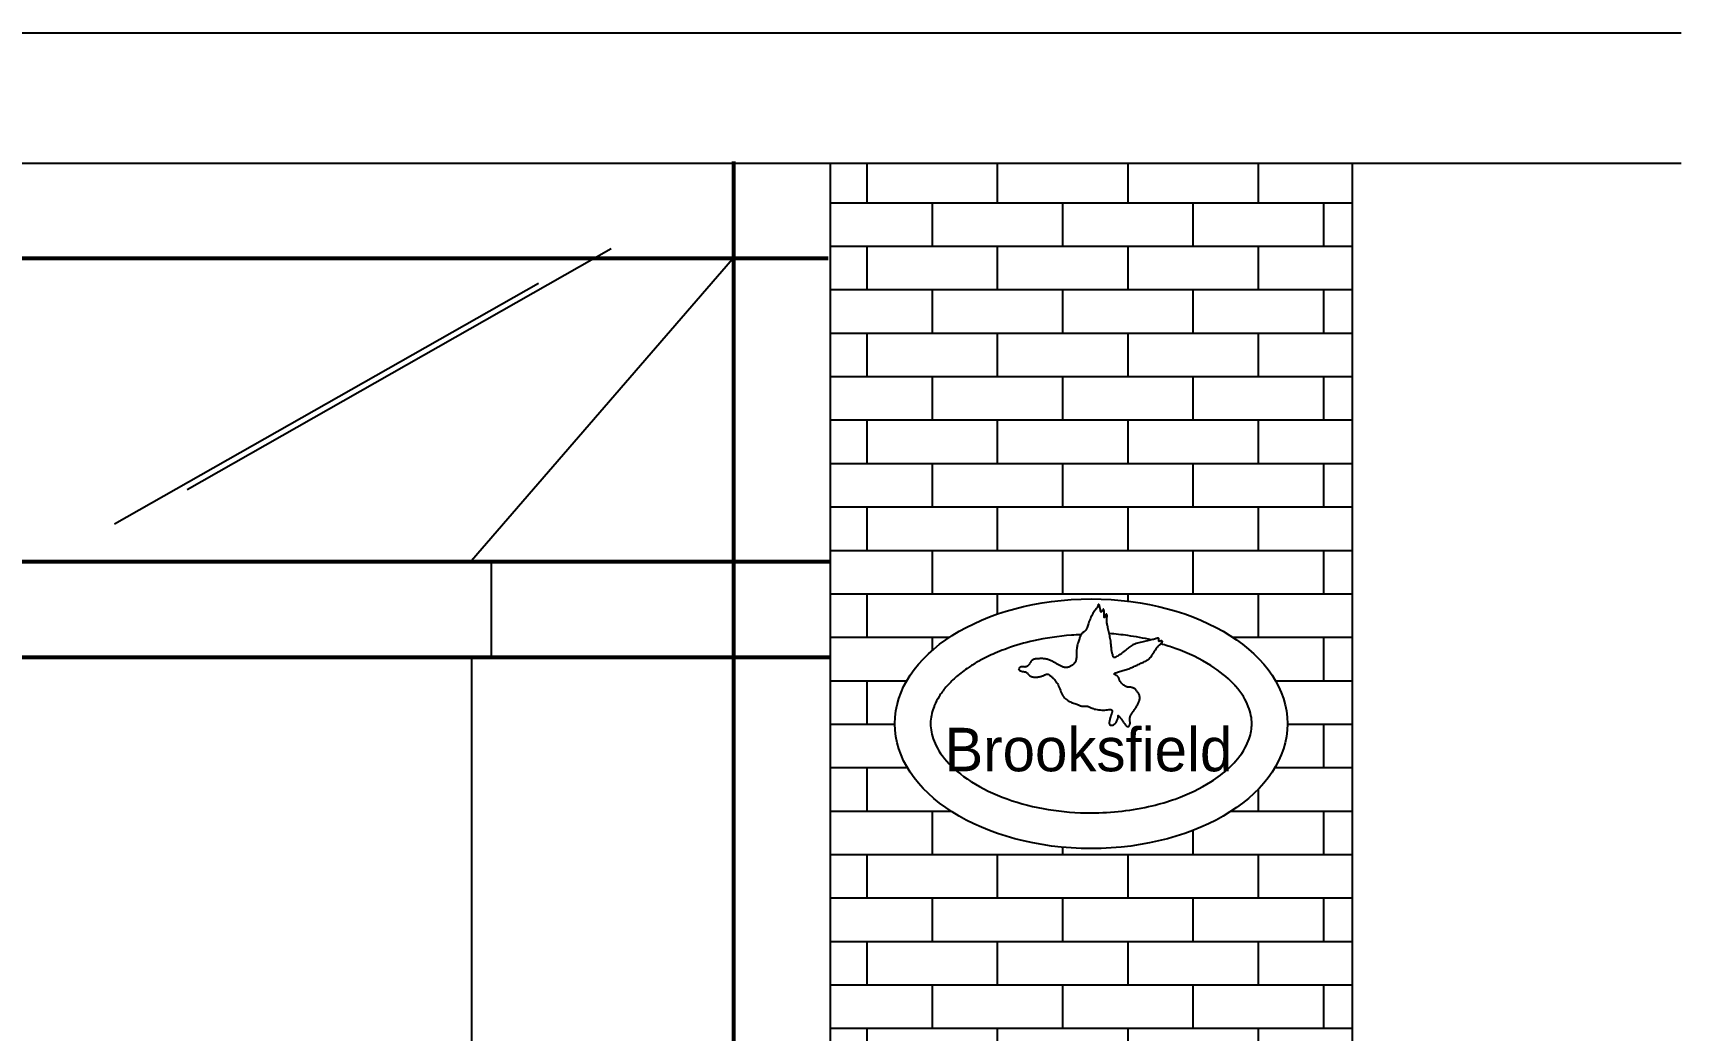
# Model space of a CAD drawing. Extents: x 1231 to 2855, y 3260 to 5268.
# Drawn here: x 2602.1 to 2854.8, y 3412.5 to 3565.5 of the extents above; entities that cross this region are included whole.
import ezdxf

# ---------------------------------------------------------------- set-up
doc = ezdxf.new("R2010")
doc.units = 0
doc.header["$LTSCALE"] = 20
doc.header["$MEASUREMENT"] = 0
for name, color, linetype in [('ACO', 2, 'CONTINUOUS'), ('COTAS', 4, 'CONTINUOUS'), ('MADEIRA', 1, 'CONTINUOUS'), ('PAREDE', 251, 'CONTINUOUS'), ('VIDRO', 3, 'CONTINUOUS')]:
    doc.layers.add(name, color=color, linetype=linetype)
doc.styles.add('ROMANTIC', font='rom_____.pfb')

msp = doc.modelspace()

# ---------------------------------------------------------------- hatches: boundary and pattern name
at = {"layer": 'COTAS'}
h = msp.add_hatch(dxfattribs=at)
h.set_pattern_fill('AR-BRSTD', color=256, scale=2.5, style=0)
h.set_pattern_definition([(0, (0, 3252.779), (0, 6.6675), []), (90, (0, 3252.779), (-10, 6.6675), [6.6675, -6.6675])])
h.paths.add_polyline_path([(2724.34, 3259.54), (2804.34, 3259.54), (2804.34, 3545.54), (2724.34, 3545.54)])
edge = h.paths.add_edge_path(flags=16)
edge.add_ellipse((2764.34, 3459.54), major_axis=(-30.1, 0), ratio=0.636364, start_angle=0, end_angle=360)

# ---------------------------------------------------------------- linework, layer by layer
at = {"layer": 'ACO'}
for p, q in [((2079.34, 3545.54), (2724.04, 3545.54)), ((2709.34, 3545.84), (2709.34, 3259.52)), ((2709.64, 3545.84), (2709.64, 3259.52)), ((2079.34, 3531.14), (2724.04, 3531.14)), ((2079.34, 3530.84), (2724.04, 3530.84)), ((2724.34, 3484.54), (2079.34, 3484.54)), ((2724.34, 3484.24), (2079.34, 3484.24)), ((2672.34, 3484.54), (2672.34, 3469.54)), ((2724.34, 3469.84), (2079.34, 3469.84)), ((2724.34, 3469.54), (2079.34, 3469.54))]:
    msp.add_line(p, q, dxfattribs=at)
at = {"layer": 'MADEIRA', "color": 7}
for p, q in [((1230.85, 3565.54), (2854.79, 3565.54)), ((1230.85, 3545.54), (2854.79, 3545.54))]:
    msp.add_line(p, q, dxfattribs=at)
at = {"layer": 'MADEIRA'}
msp.add_ellipse((2764.34, 3459.54), major_axis=(-30.1, 0), ratio=0.636364, dxfattribs=at)
at = {"layer": 'MADEIRA', "color": 3}
for points, knots in [([(2762.76, 3473.19), (2762.28, 3473.18), (2761.79, 3473.15), (2759.34, 3472.97), (2757.38, 3472.69), (2754.11, 3471.95), (2752.77, 3471.56), (2750.95, 3470.91), (2750.45, 3470.72), (2749.09, 3470.15), (2748.27, 3469.76), (2746.97, 3469.06), (2746.47, 3468.77), (2745.77, 3468.32), (2745.54, 3468.17), (2744.65, 3467.55), (2744.04, 3467.07), (2743.01, 3466.16), (2742.58, 3465.72), (2742.16, 3465.24), (2742.11, 3465.19), (2741.66, 3464.66), (2741.31, 3464.19), (2740.73, 3463.26), (2740.5, 3462.81), (2740.29, 3462.32), (2740.27, 3462.26), (2740.1, 3461.83), (2739.99, 3461.47), (2739.81, 3460.71), (2739.75, 3460.33), (2739.72, 3459.81), (2739.72, 3459.68), (2739.72, 3459.54), (2739.72, 3458.71), (2739.87, 3457.84), (2740.63, 3455.92), (2741.25, 3454.87), (2743.12, 3452.75), (2744.36, 3451.68), (2745.92, 3450.67), (2745.96, 3450.64), (2747.58, 3449.62), (2749.44, 3448.71), (2755.52, 3446.55), (2759.93, 3445.86), (2767.51, 3445.86), (2770.68, 3446.22), (2774.91, 3447.24), (2776.08, 3447.58), (2779.25, 3448.71), (2781.11, 3449.62), (2783.74, 3451.29), (2784.66, 3452), (2785.82, 3453.08), (2786.18, 3453.44), (2787.43, 3454.87), (2788.06, 3455.92), (2788.78, 3457.75), (2788.94, 3458.53), (2788.97, 3459.37), (2788.97, 3459.46), (2788.97, 3460.37), (2788.82, 3461.24), (2788.06, 3463.17), (2787.43, 3464.22), (2786.37, 3465.43), (2786.24, 3465.57), (2785.21, 3466.65), (2784.06, 3467.6), (2781.11, 3469.47), (2779.25, 3470.37), (2776.5, 3471.35), (2775.76, 3471.59), (2775.01, 3471.8)], [2.84674, 2.84674, 2.84674, 2.84674, 2.939977, 2.939977, 3.319131, 3.319131, 3.591363, 3.591363, 3.698286, 3.698286, 3.887863, 3.887863, 4.014277, 4.014277, 4.077441, 4.077441, 4.267018, 4.267018, 4.437192, 4.437192, 4.456595, 4.456595, 4.646173, 4.646173, 4.83575, 4.83575, 4.860106, 4.860106, 5.025327, 5.025327, 5.214904, 5.214904, 5.283021, 5.283021, 5.283021, 5.472598, 5.472598, 5.662176, 5.662176, 5.846887, 5.846887, 5.851753, 5.851753, 6.04133, 6.04133, 6.420485, 6.420485, 6.692716, 6.692716, 6.799639, 6.799639, 6.989217, 6.989217, 7.115631, 7.115631, 7.178794, 7.178794, 7.368371, 7.368371, 7.538545, 7.538545, 7.557949, 7.557949, 7.747526, 7.747526, 7.937103, 7.937103, 7.96146, 7.96146, 8.12668, 8.12668, 8.316258, 8.316258, 8.384374, 8.384374, 8.384374, 8.384374]), ([(2773.56, 3472.41), (2772.37, 3472.67), (2771.16, 3472.89), (2769.01, 3473.2), (2768.06, 3473.3), (2767.11, 3473.39)], [2.1816676, 2.1816676, 2.1816676, 2.1816676, 2.3712449, 2.3712449, 2.5174921, 2.5174921, 2.5174921, 2.5174921])]:
    msp.add_open_spline(points, degree=3, knots=knots, dxfattribs=at)
at = {"layer": 'PAREDE'}
for p, q in [((2724.34, 3545.54), (2724.34, 3259.54)), ((2804.34, 3545.54), (2804.34, 3259.54))]:
    msp.add_line(p, q, dxfattribs=at)
at = {"layer": 'VIDRO', "color": 124, "linetype": 'Continuous'}
for p, q in [((2625.72, 3495.5), (2690.75, 3532.48)), ((2614.58, 3490.19), (2679.62, 3527.17))]:
    msp.add_line(p, q, dxfattribs=at)
at = {"layer": 'VIDRO', "linetype": 'Continuous'}
for p, q in [((2709.34, 3530.84), (2669.34, 3484.54)), ((2669.34, 3469.54), (2669.34, 3304.54))]:
    msp.add_line(p, q, dxfattribs=at)
at = {"layer": 'VIDRO', "color": 1}
msp.add_lwpolyline([(2753.22, 3468), (2753.3, 3467.84), (2753.4, 3467.72), (2753.53, 3467.64), (2753.68, 3467.6), (2753.83, 3467.56), (2753.98, 3467.54), (2754.12, 3467.52), (2754.25, 3467.5), (2754.36, 3467.45), (2754.45, 3467.4), (2754.53, 3467.33), (2754.6, 3467.25), (2754.66, 3467.17), (2754.73, 3467.1), (2754.8, 3467.02), (2754.88, 3466.95), (2754.96, 3466.89), (2755.06, 3466.84), (2755.17, 3466.79), (2755.29, 3466.76), (2755.41, 3466.73), (2755.54, 3466.71), (2755.68, 3466.7), (2755.82, 3466.7), (2755.96, 3466.7), (2756.1, 3466.71), (2756.24, 3466.73), (2756.38, 3466.75), (2756.51, 3466.77), (2756.63, 3466.8), (2756.75, 3466.84), (2756.86, 3466.87), (2756.96, 3466.91), (2757.04, 3466.95), (2757.12, 3466.99), (2757.19, 3467.03), (2757.26, 3467.06), (2757.32, 3467.1), (2757.38, 3467.12), (2757.43, 3467.15), (2757.49, 3467.16), (2757.54, 3467.17), (2757.6, 3467.17), (2757.66, 3467.16), (2757.72, 3467.15), (2757.78, 3467.13), (2757.84, 3467.1), (2757.9, 3467.06), (2757.97, 3467.01), (2758.04, 3466.96), (2758.11, 3466.9), (2758.19, 3466.83), (2758.26, 3466.76), (2758.34, 3466.68), (2758.43, 3466.6), (2758.51, 3466.51), (2758.6, 3466.42), (2758.7, 3466.33), (2758.79, 3466.22), (2758.89, 3466.11), (2758.98, 3465.98), (2759.08, 3465.84), (2759.17, 3465.69), (2759.27, 3465.51), (2759.36, 3465.32), (2759.44, 3465.11), (2759.53, 3464.89), (2759.62, 3464.66), (2759.71, 3464.44), (2759.81, 3464.22), (2759.91, 3464.01), (2760.02, 3463.82), (2760.14, 3463.65), (2760.27, 3463.5), (2760.4, 3463.37), (2760.54, 3463.25), (2760.69, 3463.15), (2760.84, 3463.05), (2761, 3462.97), (2761.16, 3462.89), (2761.33, 3462.82), (2761.49, 3462.75), (2761.66, 3462.69), (2761.82, 3462.63), (2761.98, 3462.57), (2762.13, 3462.52), (2762.27, 3462.47), (2762.4, 3462.43), (2762.51, 3462.38), (2762.62, 3462.34), (2762.71, 3462.31), (2762.8, 3462.27), (2762.88, 3462.25), (2762.96, 3462.23), (2763.04, 3462.21), (2763.12, 3462.21), (2763.2, 3462.21), (2763.29, 3462.21), (2763.37, 3462.22), (2763.46, 3462.23), (2763.55, 3462.24), (2763.63, 3462.24), (2763.71, 3462.24), (2763.8, 3462.22), (2763.87, 3462.2), (2763.95, 3462.16), (2764.03, 3462.12), (2764.12, 3462.07), (2764.23, 3462.02), (2764.34, 3461.97), (2764.48, 3461.91), (2764.64, 3461.86), (2764.82, 3461.8), (2765.02, 3461.76), (2765.25, 3461.71), (2765.48, 3461.68), (2765.72, 3461.65), (2765.96, 3461.64), (2766.2, 3461.63), (2766.44, 3461.64), (2766.66, 3461.66), (2766.87, 3461.69), (2767.06, 3461.72), (2767.22, 3461.73), (2767.36, 3461.73), (2767.46, 3461.69), (2767.53, 3461.63), (2767.56, 3461.52), (2767.55, 3461.36), (2767.5, 3461.15), (2767.43, 3460.92), (2767.35, 3460.68), (2767.27, 3460.42), (2767.2, 3460.17), (2767.14, 3459.95), (2767.11, 3459.74), (2767.12, 3459.58), (2767.16, 3459.46), (2767.23, 3459.37), (2767.32, 3459.32), (2767.43, 3459.3), (2767.55, 3459.3), (2767.67, 3459.33), (2767.78, 3459.38), (2767.89, 3459.45), (2767.99, 3459.54), (2768.08, 3459.63), (2768.16, 3459.74), (2768.23, 3459.85), (2768.29, 3459.97), (2768.35, 3460.08), (2768.39, 3460.18), (2768.42, 3460.28), (2768.45, 3460.37), (2768.46, 3460.45), (2768.47, 3460.52), (2768.48, 3460.59), (2768.48, 3460.64), (2768.48, 3460.69), (2768.48, 3460.72), (2768.47, 3460.75), (2768.47, 3460.77), (2768.48, 3460.79), (2768.48, 3460.79), (2768.49, 3460.79), (2768.51, 3460.77), (2768.53, 3460.75), (2768.56, 3460.73), (2768.59, 3460.69), (2768.64, 3460.64), (2768.69, 3460.59), (2768.74, 3460.53), (2768.8, 3460.47), (2768.86, 3460.39), (2768.93, 3460.31), (2768.99, 3460.23), (2769.06, 3460.14), (2769.12, 3460.04), (2769.19, 3459.95), (2769.25, 3459.85), (2769.31, 3459.75), (2769.37, 3459.66), (2769.43, 3459.57), (2769.49, 3459.48), (2769.54, 3459.41), (2769.6, 3459.34), (2769.65, 3459.28), (2769.7, 3459.23), (2769.75, 3459.19), (2769.79, 3459.16), (2769.84, 3459.13), (2769.89, 3459.11), (2769.93, 3459.1), (2769.98, 3459.1), (2770.03, 3459.11), (2770.07, 3459.12), (2770.11, 3459.14), (2770.15, 3459.17), (2770.18, 3459.21), (2770.21, 3459.25), (2770.24, 3459.3), (2770.26, 3459.35), (2770.27, 3459.42), (2770.29, 3459.49), (2770.3, 3459.56), (2770.3, 3459.64), (2770.3, 3459.72), (2770.3, 3459.81), (2770.29, 3459.9), (2770.28, 3459.99), (2770.28, 3460.08), (2770.27, 3460.18), (2770.27, 3460.28), (2770.27, 3460.37), (2770.28, 3460.47), (2770.3, 3460.56), (2770.33, 3460.66), (2770.36, 3460.75), (2770.41, 3460.84), (2770.46, 3460.93), (2770.52, 3461.02), (2770.58, 3461.11), (2770.65, 3461.2), (2770.72, 3461.3), (2770.79, 3461.4), (2770.86, 3461.5), (2770.93, 3461.61), (2771.01, 3461.71), (2771.08, 3461.82), (2771.15, 3461.94), (2771.22, 3462.05), (2771.29, 3462.17), (2771.36, 3462.28), (2771.43, 3462.4), (2771.49, 3462.52), (2771.55, 3462.64), (2771.61, 3462.76), (2771.66, 3462.88), (2771.7, 3462.99), (2771.74, 3463.11), (2771.77, 3463.23), (2771.79, 3463.34), (2771.8, 3463.45), (2771.8, 3463.57), (2771.79, 3463.68), (2771.77, 3463.79), (2771.74, 3463.91), (2771.7, 3464.02), (2771.64, 3464.13), (2771.58, 3464.24), (2771.51, 3464.35), (2771.44, 3464.45), (2771.37, 3464.55), (2771.3, 3464.63), (2771.23, 3464.71), (2771.18, 3464.77), (2771.14, 3464.82), (2771.1, 3464.86), (2771.08, 3464.89), (2771.05, 3464.91), (2771.03, 3464.93), (2771, 3464.94), (2770.97, 3464.96), (2770.93, 3464.97), (2770.87, 3464.99), (2770.81, 3465.02), (2770.74, 3465.04), (2770.67, 3465.07), (2770.58, 3465.09), (2770.5, 3465.12), (2770.41, 3465.13), (2770.33, 3465.15), (2770.25, 3465.15), (2770.17, 3465.16), (2770.08, 3465.16), (2770, 3465.16), (2769.92, 3465.17), (2769.83, 3465.19), (2769.74, 3465.21), (2769.64, 3465.26), (2769.54, 3465.32), (2769.43, 3465.39), (2769.32, 3465.47), (2769.21, 3465.56), (2769.11, 3465.66), (2769.01, 3465.76), (2768.93, 3465.86), (2768.85, 3465.96), (2768.79, 3466.04), (2768.74, 3466.13), (2768.7, 3466.2), (2768.67, 3466.28), (2768.65, 3466.34), (2768.63, 3466.41), (2768.6, 3466.47), (2768.58, 3466.53), (2768.56, 3466.58), (2768.53, 3466.63), (2768.49, 3466.68), (2768.46, 3466.73), (2768.41, 3466.78), (2768.36, 3466.82), (2768.31, 3466.87), (2768.25, 3466.91), (2768.18, 3466.95), (2768.11, 3466.99), (2768.04, 3467.03), (2767.98, 3467.07), (2767.92, 3467.11), (2767.89, 3467.15), (2767.87, 3467.18), (2767.87, 3467.22), (2767.91, 3467.26), (2767.96, 3467.3), (2768.04, 3467.33), (2768.15, 3467.37), (2768.27, 3467.41), (2768.4, 3467.45), (2768.55, 3467.5), (2768.71, 3467.54), (2768.87, 3467.59), (2769.05, 3467.64), (2769.22, 3467.69), (2769.4, 3467.75), (2769.58, 3467.8), (2769.76, 3467.86), (2769.93, 3467.92), (2770.1, 3467.98), (2770.26, 3468.04), (2770.41, 3468.1), (2770.56, 3468.16), (2770.7, 3468.23), (2770.84, 3468.29), (2770.98, 3468.36), (2771.12, 3468.42), (2771.26, 3468.49), (2771.4, 3468.55), (2771.54, 3468.62), (2771.68, 3468.68), (2771.83, 3468.75), (2771.97, 3468.81), (2772.11, 3468.88), (2772.25, 3468.94), (2772.39, 3469.01), (2772.52, 3469.07), (2772.65, 3469.14), (2772.77, 3469.21), (2772.89, 3469.28), (2773.01, 3469.35), (2773.12, 3469.43), (2773.22, 3469.51), (2773.32, 3469.59), (2773.41, 3469.68), (2773.49, 3469.78), (2773.57, 3469.88), (2773.65, 3469.99), (2773.72, 3470.1), (2773.79, 3470.21), (2773.86, 3470.32), (2773.93, 3470.44), (2774, 3470.55), (2774.07, 3470.67), (2774.14, 3470.79), (2774.22, 3470.9), (2774.29, 3471.01), (2774.37, 3471.12), (2774.44, 3471.22), (2774.52, 3471.32), (2774.6, 3471.41), (2774.68, 3471.49), (2774.76, 3471.57), (2774.83, 3471.64), (2774.9, 3471.71), (2774.97, 3471.77), (2775.03, 3471.82), (2775.09, 3471.88), (2775.14, 3471.93), (2775.18, 3471.97), (2775.21, 3472.01), (2775.23, 3472.05), (2775.25, 3472.09), (2775.26, 3472.12), (2775.26, 3472.15), (2775.26, 3472.17), (2775.24, 3472.2), (2775.23, 3472.21), (2775.2, 3472.23), (2775.17, 3472.24), (2775.14, 3472.24), (2775.1, 3472.25), (2775.05, 3472.24), (2775.01, 3472.24), (2774.96, 3472.23), (2774.91, 3472.21), (2774.87, 3472.2), (2774.82, 3472.19), (2774.78, 3472.18), (2774.75, 3472.19), (2774.73, 3472.2), (2774.71, 3472.22), (2774.71, 3472.26), (2774.71, 3472.31), (2774.72, 3472.37), (2774.73, 3472.43), (2774.73, 3472.49), (2774.73, 3472.55), (2774.72, 3472.6), (2774.7, 3472.63), (2774.66, 3472.65), (2774.6, 3472.66), (2774.52, 3472.65), (2774.43, 3472.64), (2774.32, 3472.61), (2774.2, 3472.58), (2774.06, 3472.54), (2773.91, 3472.49), (2773.74, 3472.45), (2773.56, 3472.41), (2773.37, 3472.36), (2773.17, 3472.31), (2772.96, 3472.26), (2772.75, 3472.22), (2772.53, 3472.17), (2772.31, 3472.11), (2772.09, 3472.06), (2771.87, 3472.01), (2771.66, 3471.96), (2771.45, 3471.9), (2771.25, 3471.84), (2771.06, 3471.77), (2770.88, 3471.7), (2770.71, 3471.63), (2770.56, 3471.54), (2770.41, 3471.45), (2770.27, 3471.36), (2770.14, 3471.25), (2770, 3471.14), (2769.85, 3471.02), (2769.7, 3470.9), (2769.54, 3470.76), (2769.36, 3470.62), (2769.17, 3470.47), (2768.97, 3470.32), (2768.77, 3470.18), (2768.58, 3470.05), (2768.41, 3469.93), (2768.24, 3469.84), (2768.11, 3469.76), (2768, 3469.72), (2767.91, 3469.7), (2767.84, 3469.7), (2767.8, 3469.73), (2767.76, 3469.77), (2767.73, 3469.83), (2767.71, 3469.9), (2767.69, 3469.98), (2767.66, 3470.06), (2767.64, 3470.16), (2767.61, 3470.26), (2767.58, 3470.36), (2767.55, 3470.47), (2767.52, 3470.59), (2767.5, 3470.71), (2767.48, 3470.83), (2767.46, 3470.96), (2767.45, 3471.09), (2767.44, 3471.23), (2767.42, 3471.37), (2767.41, 3471.52), (2767.4, 3471.68), (2767.38, 3471.85), (2767.36, 3472.03), (2767.34, 3472.21), (2767.31, 3472.41), (2767.27, 3472.61), (2767.23, 3472.82), (2767.19, 3473.03), (2767.15, 3473.24), (2767.1, 3473.45), (2767.05, 3473.65), (2767.01, 3473.85), (2766.96, 3474.05), (2766.92, 3474.24), (2766.88, 3474.42), (2766.84, 3474.59), (2766.81, 3474.75), (2766.78, 3474.89), (2766.76, 3475.02), (2766.74, 3475.13), (2766.73, 3475.23), (2766.73, 3475.32), (2766.73, 3475.4), (2766.73, 3475.47), (2766.74, 3475.55), (2766.75, 3475.62), (2766.76, 3475.69), (2766.76, 3475.77), (2766.77, 3475.84), (2766.78, 3475.92), (2766.78, 3476), (2766.79, 3476.08), (2766.78, 3476.15), (2766.78, 3476.21), (2766.77, 3476.26), (2766.75, 3476.3), (2766.73, 3476.33), (2766.7, 3476.35), (2766.67, 3476.35), (2766.64, 3476.34), (2766.61, 3476.32), (2766.58, 3476.28), (2766.54, 3476.24), (2766.51, 3476.17), (2766.48, 3476.1), (2766.45, 3476.03), (2766.43, 3475.96), (2766.4, 3475.9), (2766.38, 3475.85), (2766.37, 3475.83), (2766.36, 3475.83), (2766.35, 3475.85), (2766.35, 3475.91), (2766.35, 3475.99), (2766.35, 3476.08), (2766.35, 3476.19), (2766.35, 3476.31), (2766.35, 3476.44), (2766.34, 3476.56), (2766.34, 3476.68), (2766.33, 3476.79), (2766.32, 3476.89), (2766.3, 3476.97), (2766.28, 3477.04), (2766.25, 3477.09), (2766.23, 3477.11), (2766.2, 3477.1), (2766.16, 3477.07), (2766.12, 3477.02), (2766.09, 3476.95), (2766.05, 3476.87), (2766.01, 3476.8), (2765.97, 3476.74), (2765.93, 3476.69), (2765.9, 3476.67), (2765.87, 3476.68), (2765.84, 3476.72), (2765.81, 3476.78), (2765.79, 3476.87), (2765.77, 3476.96), (2765.75, 3477.06), (2765.73, 3477.17), (2765.71, 3477.27), (2765.69, 3477.36), (2765.67, 3477.45), (2765.66, 3477.52), (2765.64, 3477.59), (2765.62, 3477.65), (2765.6, 3477.71), (2765.58, 3477.75), (2765.56, 3477.79), (2765.54, 3477.82), (2765.52, 3477.84), (2765.51, 3477.85), (2765.49, 3477.85), (2765.47, 3477.85), (2765.46, 3477.84), (2765.44, 3477.82), (2765.43, 3477.8), (2765.41, 3477.77), (2765.4, 3477.73), (2765.38, 3477.68), (2765.36, 3477.62), (2765.33, 3477.56), (2765.29, 3477.48), (2765.24, 3477.39), (2765.18, 3477.29), (2765.11, 3477.17), (2765.02, 3477.04), (2764.92, 3476.91), (2764.82, 3476.76), (2764.71, 3476.6), (2764.61, 3476.43), (2764.5, 3476.25), (2764.4, 3476.07), (2764.31, 3475.88), (2764.22, 3475.68), (2764.14, 3475.49), (2764.07, 3475.29), (2764, 3475.1), (2763.94, 3474.92), (2763.88, 3474.75), (2763.83, 3474.59), (2763.78, 3474.45), (2763.73, 3474.32), (2763.68, 3474.2), (2763.63, 3474.09), (2763.58, 3474), (2763.52, 3473.91), (2763.46, 3473.84), (2763.4, 3473.77), (2763.33, 3473.7), (2763.25, 3473.64), (2763.17, 3473.59), (2763.09, 3473.53), (2763.01, 3473.47), (2762.94, 3473.4), (2762.86, 3473.33), (2762.8, 3473.25), (2762.74, 3473.16), (2762.69, 3473.06), (2762.64, 3472.95), (2762.6, 3472.84), (2762.56, 3472.72), (2762.53, 3472.59), (2762.49, 3472.45), (2762.45, 3472.32), (2762.4, 3472.18), (2762.36, 3472.03), (2762.31, 3471.88), (2762.27, 3471.72), (2762.22, 3471.56), (2762.19, 3471.4), (2762.15, 3471.22), (2762.13, 3471.04), (2762.11, 3470.85), (2762.1, 3470.66), (2762.09, 3470.46), (2762.09, 3470.26), (2762.08, 3470.07), (2762.08, 3469.89), (2762.07, 3469.72), (2762.05, 3469.56), (2762.03, 3469.42), (2762, 3469.29), (2761.97, 3469.17), (2761.93, 3469.07), (2761.88, 3468.98), (2761.82, 3468.89), (2761.76, 3468.81), (2761.7, 3468.74), (2761.62, 3468.66), (2761.55, 3468.59), (2761.46, 3468.52), (2761.38, 3468.46), (2761.29, 3468.4), (2761.2, 3468.35), (2761.11, 3468.3), (2761.01, 3468.26), (2760.92, 3468.23), (2760.83, 3468.2), (2760.73, 3468.18), (2760.64, 3468.17), (2760.54, 3468.16), (2760.45, 3468.17), (2760.35, 3468.17), (2760.25, 3468.19), (2760.16, 3468.21), (2760.06, 3468.24), (2759.96, 3468.27), (2759.85, 3468.31), (2759.75, 3468.36), (2759.65, 3468.41), (2759.55, 3468.46), (2759.45, 3468.51), (2759.34, 3468.57), (2759.24, 3468.63), (2759.14, 3468.69), (2759.03, 3468.75), (2758.92, 3468.81), (2758.81, 3468.88), (2758.7, 3468.94), (2758.59, 3469.01), (2758.47, 3469.07), (2758.35, 3469.14), (2758.22, 3469.2), (2758.1, 3469.26), (2757.97, 3469.31), (2757.84, 3469.36), (2757.71, 3469.41), (2757.58, 3469.45), (2757.44, 3469.47), (2757.31, 3469.5), (2757.17, 3469.51), (2757.04, 3469.52), (2756.9, 3469.53), (2756.77, 3469.53), (2756.63, 3469.53), (2756.5, 3469.53), (2756.36, 3469.52), (2756.22, 3469.52), (2756.09, 3469.51), (2755.96, 3469.49), (2755.83, 3469.48), (2755.71, 3469.46), (2755.61, 3469.43), (2755.51, 3469.39), (2755.42, 3469.35), (2755.34, 3469.31), (2755.27, 3469.26), (2755.21, 3469.2), (2755.16, 3469.14), (2755.11, 3469.08), (2755.07, 3469.01), (2755.03, 3468.95), (2754.99, 3468.89), (2754.95, 3468.82), (2754.91, 3468.76), (2754.87, 3468.7), (2754.83, 3468.64), (2754.79, 3468.58), (2754.74, 3468.53), (2754.69, 3468.47), (2754.63, 3468.42), (2754.57, 3468.38), (2754.5, 3468.34), (2754.43, 3468.3), (2754.36, 3468.27), (2754.28, 3468.25), (2754.19, 3468.24), (2754.11, 3468.25), (2754.01, 3468.26), (2753.91, 3468.28), (2753.81, 3468.29), (2753.7, 3468.29), (2753.59, 3468.27), (2753.47, 3468.22), (2753.35, 3468.13), (2753.22, 3468)], dxfattribs=at)

# ---------------------------------------------------------------- texts
at = {"layer": 'VIDRO', "color": 1, "style": 'ROMANTIC'}
msp.add_text('Brooksfield', height=6.6745, dxfattribs=at).set_placement((2741.84, 3452.24))

doc.saveas('drawing.dxf')
